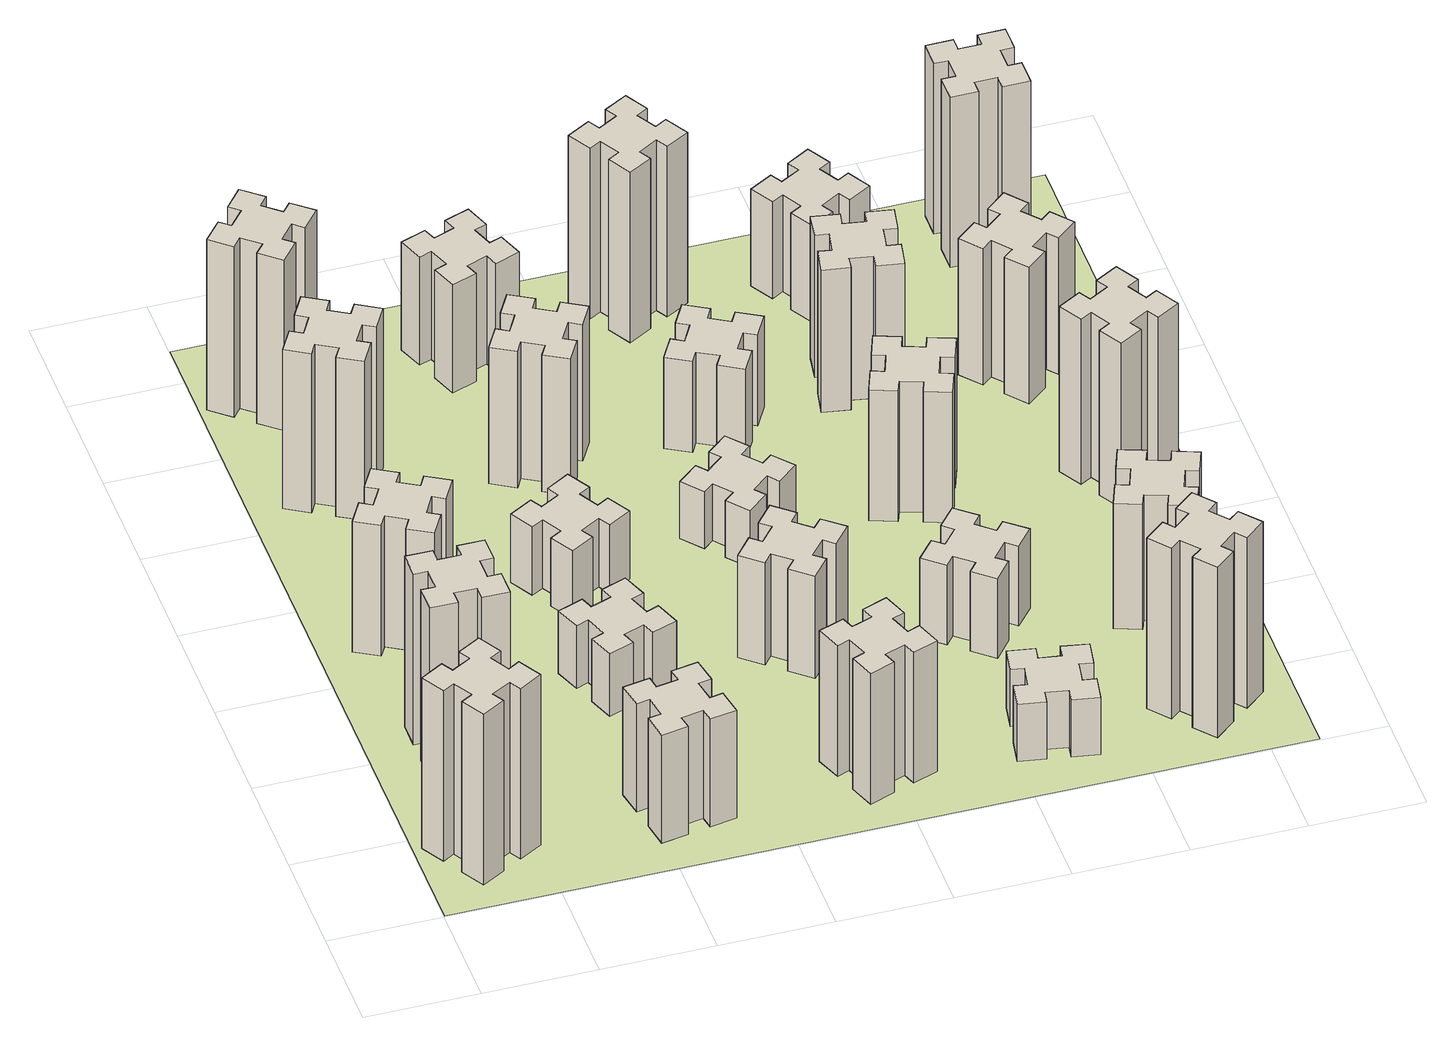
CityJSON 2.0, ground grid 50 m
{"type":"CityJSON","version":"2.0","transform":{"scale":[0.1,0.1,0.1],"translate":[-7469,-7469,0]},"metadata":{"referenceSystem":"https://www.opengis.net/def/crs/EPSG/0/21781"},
"CityObjects":{
"building1":{"type":"Building","attributes":{"class":"1000","function":"1000","usage":"1000","yearOfConstruction":2016,"roofType":"1000","measuredHeight":90,"storeysAboveGround":30,"storeysBelowGround":0},"geometry":[{"type":"Solid","lod":"1","boundaries":[[[[0,1,2,3,4,5,6,7,8,9,10,11,12,13,14,15,16,17,18,19]],[[17,16,20,21]],[[16,15,22,20]],[[15,14,23,22]],[[14,13,24,23]],[[13,12,25,24]],[[12,11,26,25]],[[11,10,27,26]],[[10,9,28,27]],[[9,8,29,28]],[[8,7,30,29]],[[7,6,31,30]],[[6,5,32,31]],[[5,4,33,32]],[[4,3,34,33]],[[3,2,35,34]],[[2,1,36,35]],[[1,0,37,36]],[[0,19,38,37]],[[19,18,39,38]],[[18,17,21,39]],[[24,25,26,27,28,29,30,31,32,33,34,35,36,37,38,39,21,20,22,23]]]]}]},
"building2":{"type":"Building","attributes":{"class":"1000","function":"1000","usage":"1000","yearOfConstruction":2016,"roofType":"1000","measuredHeight":90,"storeysAboveGround":30,"storeysBelowGround":0},"geometry":[{"type":"Solid","lod":"1","boundaries":[[[[40,41,42,43,44,45,46,47,48,49,50,51,52,53,54,55,56,57,58,59]],[[57,56,60,61]],[[56,55,62,60]],[[55,54,63,62]],[[54,53,64,63]],[[53,52,65,64]],[[52,51,66,65]],[[51,50,67,66]],[[50,49,68,67]],[[49,48,69,68]],[[48,47,70,69]],[[47,46,71,70]],[[46,45,72,71]],[[45,44,73,72]],[[44,43,74,73]],[[43,42,75,74]],[[42,41,76,75]],[[41,40,77,76]],[[40,59,78,77]],[[59,58,79,78]],[[58,57,61,79]],[[64,65,66,67,68,69,70,71,72,73,74,75,76,77,78,79,61,60,62,63]]]]}]},
"building3":{"type":"Building","attributes":{"class":"1000","function":"1000","usage":"1000","yearOfConstruction":2016,"roofType":"1000","measuredHeight":69,"storeysAboveGround":30,"storeysBelowGround":0},"geometry":[{"type":"Solid","lod":"1","boundaries":[[[[80,81,82,83,84,85,86,87,88,89,90,91,92,93,94,95,96,97,98,99]],[[97,96,100,101]],[[96,95,102,100]],[[95,94,103,102]],[[94,93,104,103]],[[93,92,105,104]],[[92,91,106,105]],[[91,90,107,106]],[[90,89,108,107]],[[89,88,109,108]],[[88,87,110,109]],[[87,86,111,110]],[[86,85,112,111]],[[85,84,113,112]],[[84,83,114,113]],[[83,82,115,114]],[[82,81,116,115]],[[81,80,117,116]],[[80,99,118,117]],[[99,98,119,118]],[[98,97,101,119]],[[104,105,106,107,108,109,110,111,112,113,114,115,116,117,118,119,101,100,102,103]]]]}]},
"building4":{"type":"Building","attributes":{"class":"1000","function":"1000","usage":"1000","yearOfConstruction":2016,"roofType":"1000","measuredHeight":84,"storeysAboveGround":30,"storeysBelowGround":0},"geometry":[{"type":"Solid","lod":"1","boundaries":[[[[120,121,122,123,124,125,126,127,128,129,130,131,132,133,134,135,136,137,138,139]],[[137,136,140,141]],[[136,135,142,140]],[[135,134,143,142]],[[134,133,144,143]],[[133,132,145,144]],[[132,131,146,145]],[[131,130,147,146]],[[130,129,148,147]],[[129,128,149,148]],[[128,127,150,149]],[[127,126,151,150]],[[126,125,152,151]],[[125,124,153,152]],[[124,123,154,153]],[[123,122,155,154]],[[122,121,156,155]],[[121,120,157,156]],[[120,139,158,157]],[[139,138,159,158]],[[138,137,141,159]],[[144,145,146,147,148,149,150,151,152,153,154,155,156,157,158,159,141,140,142,143]]]]}]},
"building5":{"type":"Building","attributes":{"class":"1000","function":"1000","usage":"1000","yearOfConstruction":2016,"roofType":"1000","measuredHeight":57,"storeysAboveGround":30,"storeysBelowGround":0},"geometry":[{"type":"Solid","lod":"1","boundaries":[[[[160,161,162,163,164,165,166,167,168,169,170,171,172,173,174,175,176,177,178,179]],[[177,176,180,181]],[[176,175,182,180]],[[175,174,183,182]],[[174,173,184,183]],[[173,172,185,184]],[[172,171,186,185]],[[171,170,187,186]],[[170,169,188,187]],[[169,168,189,188]],[[168,167,190,189]],[[167,166,191,190]],[[166,165,192,191]],[[165,164,193,192]],[[164,163,194,193]],[[163,162,195,194]],[[162,161,196,195]],[[161,160,197,196]],[[160,179,198,197]],[[179,178,199,198]],[[178,177,181,199]],[[184,185,186,187,188,189,190,191,192,193,194,195,196,197,198,199,181,180,182,183]]]]}]},
"building6":{"type":"Building","attributes":{"class":"1000","function":"1000","usage":"1000","yearOfConstruction":2016,"roofType":"1000","measuredHeight":90,"storeysAboveGround":30,"storeysBelowGround":0},"geometry":[{"type":"Solid","lod":"1","boundaries":[[[[200,201,202,203,204,205,206,207,208,209,210,211,212,213,214,215,216,217,218,219]],[[217,216,220,221]],[[216,215,222,220]],[[215,214,223,222]],[[214,213,224,223]],[[213,212,225,224]],[[212,211,226,225]],[[211,210,227,226]],[[210,209,228,227]],[[209,208,229,228]],[[208,207,230,229]],[[207,206,231,230]],[[206,205,232,231]],[[205,204,233,232]],[[204,203,234,233]],[[203,202,235,234]],[[202,201,236,235]],[[201,200,237,236]],[[200,219,238,237]],[[219,218,239,238]],[[218,217,221,239]],[[224,225,226,227,228,229,230,231,232,233,234,235,236,237,238,239,221,220,222,223]]]]}]},
"building7":{"type":"Building","attributes":{"class":"1000","function":"1000","usage":"1000","yearOfConstruction":2016,"roofType":"1000","measuredHeight":33,"storeysAboveGround":30,"storeysBelowGround":0},"geometry":[{"type":"Solid","lod":"1","boundaries":[[[[240,241,242,243,244,245,246,247,248,249,250,251,252,253,254,255,256,257,258,259]],[[257,256,260,261]],[[256,255,262,260]],[[255,254,263,262]],[[254,253,264,263]],[[253,252,265,264]],[[252,251,266,265]],[[251,250,267,266]],[[250,249,268,267]],[[249,248,269,268]],[[248,247,270,269]],[[247,246,271,270]],[[246,245,272,271]],[[245,244,273,272]],[[244,243,274,273]],[[243,242,275,274]],[[242,241,276,275]],[[241,240,277,276]],[[240,259,278,277]],[[259,258,279,278]],[[258,257,261,279]],[[264,265,266,267,268,269,270,271,272,273,274,275,276,277,278,279,261,260,262,263]]]]}]},
"building8":{"type":"Building","attributes":{"class":"1000","function":"1000","usage":"1000","yearOfConstruction":2016,"roofType":"1000","measuredHeight":36,"storeysAboveGround":30,"storeysBelowGround":0},"geometry":[{"type":"Solid","lod":"1","boundaries":[[[[280,281,282,283,284,285,286,287,288,289,290,291,292,293,294,295,296,297,298,299]],[[297,296,300,301]],[[296,295,302,300]],[[295,294,303,302]],[[294,293,304,303]],[[293,292,305,304]],[[292,291,306,305]],[[291,290,307,306]],[[290,289,308,307]],[[289,288,309,308]],[[288,287,310,309]],[[287,286,311,310]],[[286,285,312,311]],[[285,284,313,312]],[[284,283,314,313]],[[283,282,315,314]],[[282,281,316,315]],[[281,280,317,316]],[[280,299,318,317]],[[299,298,319,318]],[[298,297,301,319]],[[304,305,306,307,308,309,310,311,312,313,314,315,316,317,318,319,301,300,302,303]]]]}]},
"building9":{"type":"Building","attributes":{"class":"1000","function":"1000","usage":"1000","yearOfConstruction":2016,"roofType":"1000","measuredHeight":72,"storeysAboveGround":30,"storeysBelowGround":0},"geometry":[{"type":"Solid","lod":"1","boundaries":[[[[320,321,322,323,324,325,326,327,328,329,330,331,332,333,334,335,336,337,338,339]],[[337,336,340,341]],[[336,335,342,340]],[[335,334,343,342]],[[334,333,344,343]],[[333,332,345,344]],[[332,331,346,345]],[[331,330,347,346]],[[330,329,348,347]],[[329,328,349,348]],[[328,327,350,349]],[[327,326,351,350]],[[326,325,352,351]],[[325,324,353,352]],[[324,323,354,353]],[[323,322,355,354]],[[322,321,356,355]],[[321,320,357,356]],[[320,339,358,357]],[[339,338,359,358]],[[338,337,341,359]],[[344,345,346,347,348,349,350,351,352,353,354,355,356,357,358,359,341,340,342,343]]]]}]},
"building10":{"type":"Building","attributes":{"class":"1000","function":"1000","usage":"1000","yearOfConstruction":2016,"roofType":"1000","measuredHeight":69,"storeysAboveGround":30,"storeysBelowGround":0},"geometry":[{"type":"Solid","lod":"1","boundaries":[[[[360,361,362,363,364,365,366,367,368,369,370,371,372,373,374,375,376,377,378,379]],[[377,376,380,381]],[[376,375,382,380]],[[375,374,383,382]],[[374,373,384,383]],[[373,372,385,384]],[[372,371,386,385]],[[371,370,387,386]],[[370,369,388,387]],[[369,368,389,388]],[[368,367,390,389]],[[367,366,391,390]],[[366,365,392,391]],[[365,364,393,392]],[[364,363,394,393]],[[363,362,395,394]],[[362,361,396,395]],[[361,360,397,396]],[[360,379,398,397]],[[379,378,399,398]],[[378,377,381,399]],[[384,385,386,387,388,389,390,391,392,393,394,395,396,397,398,399,381,380,382,383]]]]}]},
"building11":{"type":"Building","attributes":{"class":"1000","function":"1000","usage":"1000","yearOfConstruction":2016,"roofType":"1000","measuredHeight":57,"storeysAboveGround":30,"storeysBelowGround":0},"geometry":[{"type":"Solid","lod":"1","boundaries":[[[[400,401,402,403,404,405,406,407,408,409,410,411,412,413,414,415,416,417,418,419]],[[417,416,420,421]],[[416,415,422,420]],[[415,414,423,422]],[[414,413,424,423]],[[413,412,425,424]],[[412,411,426,425]],[[411,410,427,426]],[[410,409,428,427]],[[409,408,429,428]],[[408,407,430,429]],[[407,406,431,430]],[[406,405,432,431]],[[405,404,433,432]],[[404,403,434,433]],[[403,402,435,434]],[[402,401,436,435]],[[401,400,437,436]],[[400,419,438,437]],[[419,418,439,438]],[[418,417,421,439]],[[424,425,426,427,428,429,430,431,432,433,434,435,436,437,438,439,421,420,422,423]]]]}]},
"building12":{"type":"Building","attributes":{"class":"1000","function":"1000","usage":"1000","yearOfConstruction":2016,"roofType":"1000","measuredHeight":54,"storeysAboveGround":30,"storeysBelowGround":0},"geometry":[{"type":"Solid","lod":"1","boundaries":[[[[440,441,442,443,444,445,446,447,448,449,450,451,452,453,454,455,456,457,458,459]],[[457,456,460,461]],[[456,455,462,460]],[[455,454,463,462]],[[454,453,464,463]],[[453,452,465,464]],[[452,451,466,465]],[[451,450,467,466]],[[450,449,468,467]],[[449,448,469,468]],[[448,447,470,469]],[[447,446,471,470]],[[446,445,472,471]],[[445,444,473,472]],[[444,443,474,473]],[[443,442,475,474]],[[442,441,476,475]],[[441,440,477,476]],[[440,459,478,477]],[[459,458,479,478]],[[458,457,461,479]],[[464,465,466,467,468,469,470,471,472,473,474,475,476,477,478,479,461,460,462,463]]]]}]},
"building13":{"type":"Building","attributes":{"class":"1000","function":"1000","usage":"1000","yearOfConstruction":2016,"roofType":"1000","measuredHeight":30,"storeysAboveGround":30,"storeysBelowGround":0},"geometry":[{"type":"Solid","lod":"1","boundaries":[[[[480,481,482,483,484,485,486,487,488,489,490,491,492,493,494,495,496,497,498,499]],[[497,496,500,501]],[[496,495,502,500]],[[495,494,503,502]],[[494,493,504,503]],[[493,492,505,504]],[[492,491,506,505]],[[491,490,507,506]],[[490,489,508,507]],[[489,488,509,508]],[[488,487,510,509]],[[487,486,511,510]],[[486,485,512,511]],[[485,484,513,512]],[[484,483,514,513]],[[483,482,515,514]],[[482,481,516,515]],[[481,480,517,516]],[[480,499,518,517]],[[499,498,519,518]],[[498,497,501,519]],[[504,505,506,507,508,509,510,511,512,513,514,515,516,517,518,519,501,500,502,503]]]]}]},
"building14":{"type":"Building","attributes":{"class":"1000","function":"1000","usage":"1000","yearOfConstruction":2016,"roofType":"1000","measuredHeight":48,"storeysAboveGround":30,"storeysBelowGround":0},"geometry":[{"type":"Solid","lod":"1","boundaries":[[[[520,521,522,523,524,525,526,527,528,529,530,531,532,533,534,535,536,537,538,539]],[[537,536,540,541]],[[536,535,542,540]],[[535,534,543,542]],[[534,533,544,543]],[[533,532,545,544]],[[532,531,546,545]],[[531,530,547,546]],[[530,529,548,547]],[[529,528,549,548]],[[528,527,550,549]],[[527,526,551,550]],[[526,525,552,551]],[[525,524,553,552]],[[524,523,554,553]],[[523,522,555,554]],[[522,521,556,555]],[[521,520,557,556]],[[520,539,558,557]],[[539,538,559,558]],[[538,537,541,559]],[[544,545,546,547,548,549,550,551,552,553,554,555,556,557,558,559,541,540,542,543]]]]}]},
"building15":{"type":"Building","attributes":{"class":"1000","function":"1000","usage":"1000","yearOfConstruction":2016,"roofType":"1000","measuredHeight":30,"storeysAboveGround":30,"storeysBelowGround":0},"geometry":[{"type":"Solid","lod":"1","boundaries":[[[[560,561,562,563,564,565,566,567,568,569,570,571,572,573,574,575,576,577,578,579]],[[577,576,580,581]],[[576,575,582,580]],[[575,574,583,582]],[[574,573,584,583]],[[573,572,585,584]],[[572,571,586,585]],[[571,570,587,586]],[[570,569,588,587]],[[569,568,589,588]],[[568,567,590,589]],[[567,566,591,590]],[[566,565,592,591]],[[565,564,593,592]],[[564,563,594,593]],[[563,562,595,594]],[[562,561,596,595]],[[561,560,597,596]],[[560,579,598,597]],[[579,578,599,598]],[[578,577,581,599]],[[584,585,586,587,588,589,590,591,592,593,594,595,596,597,598,599,581,580,582,583]]]]}]},
"building16":{"type":"Building","attributes":{"class":"1000","function":"1000","usage":"1000","yearOfConstruction":2016,"roofType":"1000","measuredHeight":90,"storeysAboveGround":30,"storeysBelowGround":0},"geometry":[{"type":"Solid","lod":"1","boundaries":[[[[600,601,602,603,604,605,606,607,608,609,610,611,612,613,614,615,616,617,618,619]],[[617,616,620,621]],[[616,615,622,620]],[[615,614,623,622]],[[614,613,624,623]],[[613,612,625,624]],[[612,611,626,625]],[[611,610,627,626]],[[610,609,628,627]],[[609,608,629,628]],[[608,607,630,629]],[[607,606,631,630]],[[606,605,632,631]],[[605,604,633,632]],[[604,603,634,633]],[[603,602,635,634]],[[602,601,636,635]],[[601,600,637,636]],[[600,619,638,637]],[[619,618,639,638]],[[618,617,621,639]],[[624,625,626,627,628,629,630,631,632,633,634,635,636,637,638,639,621,620,622,623]]]]}]},
"building17":{"type":"Building","attributes":{"class":"1000","function":"1000","usage":"1000","yearOfConstruction":2016,"roofType":"1000","measuredHeight":42,"storeysAboveGround":30,"storeysBelowGround":0},"geometry":[{"type":"Solid","lod":"1","boundaries":[[[[640,641,642,643,644,645,646,647,648,649,650,651,652,653,654,655,656,657,658,659]],[[657,656,660,661]],[[656,655,662,660]],[[655,654,663,662]],[[654,653,664,663]],[[653,652,665,664]],[[652,651,666,665]],[[651,650,667,666]],[[650,649,668,667]],[[649,648,669,668]],[[648,647,670,669]],[[647,646,671,670]],[[646,645,672,671]],[[645,644,673,672]],[[644,643,674,673]],[[643,642,675,674]],[[642,641,676,675]],[[641,640,677,676]],[[640,659,678,677]],[[659,658,679,678]],[[658,657,661,679]],[[664,665,666,667,668,669,670,671,672,673,674,675,676,677,678,679,661,660,662,663]]]]}]},
"building18":{"type":"Building","attributes":{"class":"1000","function":"1000","usage":"1000","yearOfConstruction":2016,"roofType":"1000","measuredHeight":69,"storeysAboveGround":30,"storeysBelowGround":0},"geometry":[{"type":"Solid","lod":"1","boundaries":[[[[680,681,682,683,684,685,686,687,688,689,690,691,692,693,694,695,696,697,698,699]],[[697,696,700,701]],[[696,695,702,700]],[[695,694,703,702]],[[694,693,704,703]],[[693,692,705,704]],[[692,691,706,705]],[[691,690,707,706]],[[690,689,708,707]],[[689,688,709,708]],[[688,687,710,709]],[[687,686,711,710]],[[686,685,712,711]],[[685,684,713,712]],[[684,683,714,713]],[[683,682,715,714]],[[682,681,716,715]],[[681,680,717,716]],[[680,699,718,717]],[[699,698,719,718]],[[698,697,701,719]],[[704,705,706,707,708,709,710,711,712,713,714,715,716,717,718,719,701,700,702,703]]]]}]},
"building19":{"type":"Building","attributes":{"class":"1000","function":"1000","usage":"1000","yearOfConstruction":2016,"roofType":"1000","measuredHeight":75,"storeysAboveGround":30,"storeysBelowGround":0},"geometry":[{"type":"Solid","lod":"1","boundaries":[[[[720,721,722,723,724,725,726,727,728,729,730,731,732,733,734,735,736,737,738,739]],[[737,736,740,741]],[[736,735,742,740]],[[735,734,743,742]],[[734,733,744,743]],[[733,732,745,744]],[[732,731,746,745]],[[731,730,747,746]],[[730,729,748,747]],[[729,728,749,748]],[[728,727,750,749]],[[727,726,751,750]],[[726,725,752,751]],[[725,724,753,752]],[[724,723,754,753]],[[723,722,755,754]],[[722,721,756,755]],[[721,720,757,756]],[[720,739,758,757]],[[739,738,759,758]],[[738,737,741,759]],[[744,745,746,747,748,749,750,751,752,753,754,755,756,757,758,759,741,740,742,743]]]]}]},
"building20":{"type":"Building","attributes":{"class":"1000","function":"1000","usage":"1000","yearOfConstruction":2016,"roofType":"1000","measuredHeight":90,"storeysAboveGround":30,"storeysBelowGround":0},"geometry":[{"type":"Solid","lod":"1","boundaries":[[[[760,761,762,763,764,765,766,767,768,769,770,771,772,773,774,775,776,777,778,779]],[[777,776,780,781]],[[776,775,782,780]],[[775,774,783,782]],[[774,773,784,783]],[[773,772,785,784]],[[772,771,786,785]],[[771,770,787,786]],[[770,769,788,787]],[[769,768,789,788]],[[768,767,790,789]],[[767,766,791,790]],[[766,765,792,791]],[[765,764,793,792]],[[764,763,794,793]],[[763,762,795,794]],[[762,761,796,795]],[[761,760,797,796]],[[760,779,798,797]],[[779,778,799,798]],[[778,777,781,799]],[[784,785,786,787,788,789,790,791,792,793,794,795,796,797,798,799,781,780,782,783]]]]}]},
"building21":{"type":"Building","attributes":{"class":"1000","function":"1000","usage":"1000","yearOfConstruction":2016,"roofType":"1000","measuredHeight":51,"storeysAboveGround":30,"storeysBelowGround":0},"geometry":[{"type":"Solid","lod":"1","boundaries":[[[[800,801,802,803,804,805,806,807,808,809,810,811,812,813,814,815,816,817,818,819]],[[817,816,820,821]],[[816,815,822,820]],[[815,814,823,822]],[[814,813,824,823]],[[813,812,825,824]],[[812,811,826,825]],[[811,810,827,826]],[[810,809,828,827]],[[809,808,829,828]],[[808,807,830,829]],[[807,806,831,830]],[[806,805,832,831]],[[805,804,833,832]],[[804,803,834,833]],[[803,802,835,834]],[[802,801,836,835]],[[801,800,837,836]],[[800,819,838,837]],[[819,818,839,838]],[[818,817,821,839]],[[824,825,826,827,828,829,830,831,832,833,834,835,836,837,838,839,821,820,822,823]]]]}]},
"building22":{"type":"Building","attributes":{"class":"1000","function":"1000","usage":"1000","yearOfConstruction":2016,"roofType":"1000","measuredHeight":66,"storeysAboveGround":30,"storeysBelowGround":0},"geometry":[{"type":"Solid","lod":"1","boundaries":[[[[840,841,842,843,844,845,846,847,848,849,850,851,852,853,854,855,856,857,858,859]],[[857,856,860,861]],[[856,855,862,860]],[[855,854,863,862]],[[854,853,864,863]],[[853,852,865,864]],[[852,851,866,865]],[[851,850,867,866]],[[850,849,868,867]],[[849,848,869,868]],[[848,847,870,869]],[[847,846,871,870]],[[846,845,872,871]],[[845,844,873,872]],[[844,843,874,873]],[[843,842,875,874]],[[842,841,876,875]],[[841,840,877,876]],[[840,859,878,877]],[[859,858,879,878]],[[858,857,861,879]],[[864,865,866,867,868,869,870,871,872,873,874,875,876,877,878,879,861,860,862,863]]]]}]},
"building23":{"type":"Building","attributes":{"class":"1000","function":"1000","usage":"1000","yearOfConstruction":2016,"roofType":"1000","measuredHeight":87,"storeysAboveGround":30,"storeysBelowGround":0},"geometry":[{"type":"Solid","lod":"1","boundaries":[[[[880,881,882,883,884,885,886,887,888,889,890,891,892,893,894,895,896,897,898,899]],[[897,896,900,901]],[[896,895,902,900]],[[895,894,903,902]],[[894,893,904,903]],[[893,892,905,904]],[[892,891,906,905]],[[891,890,907,906]],[[890,889,908,907]],[[889,888,909,908]],[[888,887,910,909]],[[887,886,911,910]],[[886,885,912,911]],[[885,884,913,912]],[[884,883,914,913]],[[883,882,915,914]],[[882,881,916,915]],[[881,880,917,916]],[[880,899,918,917]],[[899,898,919,918]],[[898,897,901,919]],[[904,905,906,907,908,909,910,911,912,913,914,915,916,917,918,919,901,900,902,903]]]]}]},
"building24":{"type":"Building","attributes":{"class":"1000","function":"1000","usage":"1000","yearOfConstruction":2016,"roofType":"1000","measuredHeight":72,"storeysAboveGround":30,"storeysBelowGround":0},"geometry":[{"type":"Solid","lod":"1","boundaries":[[[[920,921,922,923,924,925,926,927,928,929,930,931,932,933,934,935,936,937,938,939]],[[937,936,940,941]],[[936,935,942,940]],[[935,934,943,942]],[[934,933,944,943]],[[933,932,945,944]],[[932,931,946,945]],[[931,930,947,946]],[[930,929,948,947]],[[929,928,949,948]],[[928,927,950,949]],[[927,926,951,950]],[[926,925,952,951]],[[925,924,953,952]],[[924,923,954,953]],[[923,922,955,954]],[[922,921,956,955]],[[921,920,957,956]],[[920,939,958,957]],[[939,938,959,958]],[[938,937,941,959]],[[944,945,946,947,948,949,950,951,952,953,954,955,956,957,958,959,941,940,942,943]]]]}]},
"building25":{"type":"Building","attributes":{"class":"1000","function":"1000","usage":"1000","yearOfConstruction":2016,"roofType":"1000","measuredHeight":90,"storeysAboveGround":30,"storeysBelowGround":0},"geometry":[{"type":"Solid","lod":"1","boundaries":[[[[960,961,962,963,964,965,966,967,968,969,970,971,972,973,974,975,976,977,978,979]],[[977,976,980,981]],[[976,975,982,980]],[[975,974,983,982]],[[974,973,984,983]],[[973,972,985,984]],[[972,971,986,985]],[[971,970,987,986]],[[970,969,988,987]],[[969,968,989,988]],[[968,967,990,989]],[[967,966,991,990]],[[966,965,992,991]],[[965,964,993,992]],[[964,963,994,993]],[[963,962,995,994]],[[962,961,996,995]],[[961,960,997,996]],[[960,979,998,997]],[[979,978,999,998]],[[978,977,981,999]],[[984,985,986,987,988,989,990,991,992,993,994,995,996,997,998,999,981,980,982,983]]]]}]},
"landuse1":{"type":"LandUse","attributes":{"name":"plot1","function":"1010"},"geometry":[{"type":"MultiSurface","lod":"1","boundaries":[[[1000,1001,1002,1003]]]}]}
},
"vertices":[
[155,364,0],[205,277,0],[153,247,0],[213,143,0],[317,203,0],[287,255,0],[374,305,0],[404,253,0],[508,313,0],[448,417,0],[396,387,0],[346,474,0],[398,504,0],[338,608,0],[234,548,0],[264,496,0],[177,446,0],[147,498,0],[43,438,0],[103,334,0],[177,446,900],[147,498,900],[264,496,900],[234,548,900],[338,608,900],[398,504,900],[346,474,900],[396,387,900],[448,417,900],[508,313,900],[404,253,900],[374,305,900],[287,255,900],[317,203,900],[213,143,900],[153,247,900],[205,277,900],[155,364,900],[103,334,900],[43,438,900],
[265,1065,0],[265,965,0],[205,965,0],[205,845,0],[325,845,0],[325,905,0],[425,905,0],[425,845,0],[545,845,0],[545,965,0],[485,965,0],[485,1065,0],[545,1065,0],[545,1185,0],[425,1185,0],[425,1125,0],[325,1125,0],[325,1185,0],[205,1185,0],[205,1065,0],[325,1125,900],[325,1185,900],[425,1125,900],[425,1185,900],[545,1185,900],[545,1065,900],[485,1065,900],[485,965,900],[545,965,900],[545,845,900],[425,845,900],[425,905,900],[325,905,900],[325,845,900],[205,845,900],[205,965,900],[265,965,900],[265,1065,900],[205,1065,900],[205,1185,900],
[474,1826,0],[387,1876,0],[417,1928,0],[313,1988,0],[253,1884,0],[305,1854,0],[255,1767,0],[203,1797,0],[143,1693,0],[247,1633,0],[277,1685,0],[364,1635,0],[334,1583,0],[438,1523,0],[498,1627,0],[446,1657,0],[496,1744,0],[548,1714,0],[608,1818,0],[504,1878,0],[496,1744,690],[548,1714,690],[446,1657,690],[498,1627,690],[438,1523,690],[334,1583,690],[364,1635,690],[277,1685,690],[247,1633,690],[143,1693,690],[203,1797,690],[255,1767,690],[305,1854,690],[253,1884,690],[313,1988,690],[417,1928,690],[387,1876,690],[474,1826,690],[504,1878,690],[608,1818,690],
[446,2597,0],[496,2684,0],[548,2654,0],[608,2758,0],[504,2818,0],[474,2766,0],[387,2816,0],[417,2868,0],[313,2928,0],[253,2824,0],[305,2794,0],[255,2707,0],[203,2737,0],[143,2633,0],[247,2573,0],[277,2625,0],[364,2575,0],[334,2523,0],[438,2463,0],[498,2567,0],[364,2575,840],[334,2523,840],[277,2625,840],[247,2573,840],[143,2633,840],[203,2737,840],[255,2707,840],[305,2794,840],[253,2824,840],[313,2928,840],[417,2868,840],[387,2816,840],[474,2766,840],[504,2818,840],[608,2758,840],[548,2654,840],[496,2684,840],[446,2597,840],[498,2567,840],[438,2463,840],
[1085,258,0],[1184,276,0],[1194,217,0],[1312,237,0],[1291,356,0],[1232,345,0],[1215,444,0],[1274,454,0],[1253,572,0],[1135,551,0],[1145,492,0],[1047,475,0],[1037,534,0],[918,513,0],[939,395,0],[998,405,0],[1016,307,0],[957,297,0],[977,178,0],[1096,199,0],[1016,307,570],[957,297,570],[998,405,570],[939,395,570],[918,513,570],[1037,534,570],[1047,475,570],[1145,492,570],[1135,551,570],[1253,572,570],[1274,454,570],[1215,444,570],[1232,345,570],[1291,356,570],[1312,237,570],[1194,217,570],[1184,276,570],[1085,258,570],[1096,199,570],[977,178,570],
[384,3387,0],[308,3452,0],[346,3498,0],[254,3575,0],[177,3483,0],[223,3444,0],[159,3368,0],[113,3406,0],[36,3314,0],[128,3237,0],[166,3283,0],[243,3219,0],[204,3173,0],[296,3096,0],[373,3188,0],[327,3226,0],[392,3303,0],[438,3264,0],[515,3356,0],[423,3433,0],[392,3303,900],[438,3264,900],[327,3226,900],[373,3188,900],[296,3096,900],[204,3173,900],[243,3219,900],[166,3283,900],[128,3237,900],[36,3314,900],[113,3406,900],[159,3368,900],[223,3444,900],[177,3483,900],[254,3575,900],[346,3498,900],[308,3452,900],[384,3387,900],[423,3433,900],[515,3356,900],
[1125,1336,0],[1031,1302,0],[1010,1358,0],[897,1317,0],[939,1204,0],[995,1225,0],[1029,1131,0],[973,1110,0],[1014,997,0],[1127,1039,0],[1106,1095,0],[1200,1129,0],[1220,1073,0],[1333,1114,0],[1292,1227,0],[1236,1206,0],[1202,1300,0],[1258,1320,0],[1217,1433,0],[1104,1392,0],[1202,1300,330],[1258,1320,330],[1236,1206,330],[1292,1227,330],[1333,1114,330],[1220,1073,330],[1200,1129,330],[1106,1095,330],[1127,1039,330],[1014,997,330],[973,1110,330],[1029,1131,330],[995,1225,330],[939,1204,330],[897,1317,330],[1010,1358,330],[1031,1302,330],[1125,1336,330],[1104,1392,330],[1217,1433,330],
[1236,1867,0],[1186,1954,0],[1238,1984,0],[1178,2088,0],[1074,2028,0],[1104,1976,0],[1017,1926,0],[987,1978,0],[883,1918,0],[943,1814,0],[995,1844,0],[1045,1757,0],[993,1727,0],[1053,1623,0],[1157,1683,0],[1127,1735,0],[1214,1785,0],[1244,1733,0],[1348,1793,0],[1288,1897,0],[1214,1785,360],[1244,1733,360],[1127,1735,360],[1157,1683,360],[1053,1623,360],[993,1727,360],[1045,1757,360],[995,1844,360],[943,1814,360],[883,1918,360],[987,1978,360],[1017,1926,360],[1104,1976,360],[1074,2028,360],[1178,2088,360],[1238,1984,360],[1186,1954,360],[1236,1867,360],[1288,1897,360],[1348,1793,360],
[1314,2666,0],[1227,2716,0],[1257,2768,0],[1153,2828,0],[1093,2724,0],[1145,2694,0],[1095,2607,0],[1043,2637,0],[983,2533,0],[1087,2473,0],[1117,2525,0],[1204,2475,0],[1174,2423,0],[1278,2363,0],[1338,2467,0],[1286,2497,0],[1336,2584,0],[1388,2554,0],[1448,2658,0],[1344,2718,0],[1336,2584,720],[1388,2554,720],[1286,2497,720],[1338,2467,720],[1278,2363,720],[1174,2423,720],[1204,2475,720],[1117,2525,720],[1087,2473,720],[983,2533,720],[1043,2637,720],[1095,2607,720],[1145,2694,720],[1093,2724,720],[1153,2828,720],[1257,2768,720],[1227,2716,720],[1314,2666,720],[1344,2718,720],[1448,2658,720],
[1965,496,0],[1871,462,0],[1850,518,0],[1737,477,0],[1779,364,0],[1835,385,0],[1869,291,0],[1813,270,0],[1854,157,0],[1967,199,0],[1946,255,0],[2040,289,0],[2060,233,0],[2173,274,0],[2132,387,0],[2076,366,0],[2042,460,0],[2098,480,0],[2057,593,0],[1944,552,0],[2042,460,690],[2098,480,690],[2076,366,690],[2132,387,690],[2173,274,690],[2060,233,690],[2040,289,690],[1946,255,690],[1967,199,690],[1854,157,690],[1813,270,690],[1869,291,690],[1835,385,690],[1779,364,690],[1737,477,690],[1850,518,690],[1871,462,690],[1965,496,690],[1944,552,690],[2057,593,690],
[1125,3456,0],[1031,3422,0],[1010,3478,0],[897,3437,0],[939,3324,0],[995,3345,0],[1029,3251,0],[973,3230,0],[1014,3117,0],[1127,3159,0],[1106,3215,0],[1200,3249,0],[1220,3193,0],[1333,3234,0],[1292,3347,0],[1236,3326,0],[1202,3420,0],[1258,3440,0],[1217,3553,0],[1104,3512,0],[1202,3420,570],[1258,3440,570],[1236,3326,570],[1292,3347,570],[1333,3234,570],[1220,3193,570],[1200,3249,570],[1106,3215,570],[1127,3159,570],[1014,3117,570],[973,3230,570],[1029,3251,570],[995,3345,570],[939,3324,570],[897,3437,570],[1010,3478,570],[1031,3422,570],[1125,3456,570],[1104,3512,570],[1217,3553,570],
[1746,1163,0],[1823,1099,0],[1784,1053,0],[1876,976,0],[1953,1068,0],[1907,1106,0],[1972,1183,0],[2018,1144,0],[2095,1236,0],[2003,1313,0],[1964,1267,0],[1888,1332,0],[1926,1378,0],[1834,1455,0],[1757,1363,0],[1803,1324,0],[1739,1248,0],[1693,1286,0],[1616,1194,0],[1708,1117,0],[1739,1248,540],[1693,1286,540],[1803,1324,540],[1757,1363,540],[1834,1455,540],[1926,1378,540],[1888,1332,540],[1964,1267,540],[2003,1313,540],[2095,1236,540],[2018,1144,540],[1972,1183,540],[1907,1106,540],[1953,1068,540],[1876,976,540],[1784,1053,540],[1823,1099,540],[1746,1163,540],[1708,1117,540],[1616,1194,540],
[1972,1988,0],[1907,2064,0],[1953,2103,0],[1876,2195,0],[1784,2118,0],[1823,2072,0],[1746,2007,0],[1708,2053,0],[1616,1976,0],[1693,1884,0],[1739,1923,0],[1803,1846,0],[1757,1808,0],[1834,1716,0],[1926,1793,0],[1888,1839,0],[1964,1903,0],[2003,1857,0],[2095,1934,0],[2018,2026,0],[1964,1903,300],[2003,1857,300],[1888,1839,300],[1926,1793,300],[1834,1716,300],[1757,1808,300],[1803,1846,300],[1739,1923,300],[1693,1884,300],[1616,1976,300],[1708,2053,300],[1746,2007,300],[1823,2072,300],[1784,2118,300],[1876,2195,300],[1953,2103,300],[1907,2064,300],[1972,1988,300],[2018,2026,300],[2095,1934,300],
[2026,2497,0],[2076,2584,0],[2128,2554,0],[2188,2658,0],[2084,2718,0],[2054,2666,0],[1967,2716,0],[1997,2768,0],[1893,2828,0],[1833,2724,0],[1885,2694,0],[1835,2607,0],[1783,2637,0],[1723,2533,0],[1827,2473,0],[1857,2525,0],[1944,2475,0],[1914,2423,0],[2018,2363,0],[2078,2467,0],[1944,2475,480],[1914,2423,480],[1857,2525,480],[1827,2473,480],[1723,2533,480],[1783,2637,480],[1835,2607,480],[1885,2694,480],[1833,2724,480],[1893,2828,480],[1997,2768,480],[1967,2716,480],[2054,2666,480],[2084,2718,480],[2188,2658,480],[2128,2554,480],[2076,2584,480],[2026,2497,480],[2078,2467,480],[2018,2363,480],
[2596,444,0],[2578,345,0],[2519,356,0],[2498,237,0],[2617,217,0],[2627,276,0],[2725,258,0],[2715,199,0],[2833,178,0],[2854,297,0],[2795,307,0],[2812,405,0],[2871,395,0],[2892,513,0],[2774,534,0],[2764,475,0],[2665,492,0],[2676,551,0],[2557,572,0],[2537,454,0],[2665,492,300],[2676,551,300],[2764,475,300],[2774,534,300],[2892,513,300],[2871,395,300],[2812,405,300],[2795,307,300],[2854,297,300],[2833,178,300],[2715,199,300],[2725,258,300],[2627,276,300],[2617,217,300],[2498,237,300],[2519,356,300],[2578,345,300],[2596,444,300],[2537,454,300],[2557,572,300],
[1844,3556,0],[1757,3506,0],[1727,3558,0],[1623,3498,0],[1683,3394,0],[1735,3424,0],[1785,3337,0],[1733,3307,0],[1793,3203,0],[1897,3263,0],[1867,3315,0],[1954,3365,0],[1984,3313,0],[2088,3373,0],[2028,3477,0],[1976,3447,0],[1926,3534,0],[1978,3564,0],[1918,3668,0],[1814,3608,0],[1926,3534,900],[1978,3564,900],[1976,3447,900],[2028,3477,900],[2088,3373,900],[1984,3313,900],[1954,3365,900],[1867,3315,900],[1897,3263,900],[1793,3203,900],[1733,3307,900],[1785,3337,900],[1735,3424,900],[1683,3394,900],[1623,3498,900],[1727,3558,900],[1757,3506,900],[1844,3556,900],[1814,3608,900],[1918,3668,900],
[2647,1006,0],[2712,1083,0],[2758,1044,0],[2835,1136,0],[2743,1213,0],[2704,1167,0],[2628,1232,0],[2666,1278,0],[2574,1355,0],[2497,1263,0],[2543,1224,0],[2479,1148,0],[2433,1186,0],[2356,1094,0],[2448,1017,0],[2486,1063,0],[2563,999,0],[2524,953,0],[2616,876,0],[2693,968,0],[2563,999,420],[2524,953,420],[2486,1063,420],[2448,1017,420],[2356,1094,420],[2433,1186,420],[2479,1148,420],[2543,1224,420],[2497,1263,420],[2574,1355,420],[2666,1278,420],[2628,1232,420],[2704,1167,420],[2743,1213,420],[2835,1136,420],[2758,1044,420],[2712,1083,420],[2647,1006,420],[2693,968,420],[2616,876,420],
[2682,1871,0],[2716,1965,0],[2772,1944,0],[2813,2057,0],[2700,2098,0],[2680,2042,0],[2586,2076,0],[2607,2132,0],[2494,2173,0],[2453,2060,0],[2509,2040,0],[2475,1946,0],[2419,1967,0],[2377,1854,0],[2490,1813,0],[2511,1869,0],[2605,1835,0],[2584,1779,0],[2697,1737,0],[2738,1850,0],[2605,1835,690],[2584,1779,690],[2511,1869,690],[2490,1813,690],[2377,1854,690],[2419,1967,690],[2475,1946,690],[2509,2040,690],[2453,2060,690],[2494,2173,690],[2607,2132,690],[2586,2076,690],[2680,2042,690],[2700,2098,690],[2813,2057,690],[2772,1944,690],[2716,1965,690],[2682,1871,690],[2738,1850,690],[2697,1737,690],
[2664,2795,0],[2565,2812,0],[2576,2871,0],[2457,2892,0],[2437,2774,0],[2496,2764,0],[2478,2665,0],[2419,2676,0],[2398,2557,0],[2517,2537,0],[2527,2596,0],[2625,2578,0],[2615,2519,0],[2733,2498,0],[2754,2617,0],[2695,2627,0],[2712,2725,0],[2771,2715,0],[2792,2833,0],[2674,2854,0],[2712,2725,750],[2771,2715,750],[2695,2627,750],[2754,2617,750],[2733,2498,750],[2615,2519,750],[2625,2578,750],[2527,2596,750],[2517,2537,750],[2398,2557,750],[2419,2676,750],[2478,2665,750],[2496,2764,750],[2437,2774,750],[2457,2892,750],[2576,2871,750],[2565,2812,750],[2664,2795,750],[2674,2854,750],[2792,2833,750],
[3368,259,0],[3444,323,0],[3483,277,0],[3575,354,0],[3498,446,0],[3452,408,0],[3387,484,0],[3433,523,0],[3356,615,0],[3264,538,0],[3303,492,0],[3226,427,0],[3188,473,0],[3096,396,0],[3173,304,0],[3219,343,0],[3283,266,0],[3237,228,0],[3314,136,0],[3406,213,0],[3283,266,900],[3237,228,900],[3219,343,900],[3173,304,900],[3096,396,900],[3188,473,900],[3226,427,900],[3303,492,900],[3264,538,900],[3356,615,900],[3433,523,900],[3387,484,900],[3452,408,900],[3498,446,900],[3575,354,900],[3483,277,900],[3444,323,900],[3368,259,900],[3406,213,900],[3314,136,900],
[2716,3347,0],[2666,3434,0],[2718,3464,0],[2658,3568,0],[2554,3508,0],[2584,3456,0],[2497,3406,0],[2467,3458,0],[2363,3398,0],[2423,3294,0],[2475,3324,0],[2525,3237,0],[2473,3207,0],[2533,3103,0],[2637,3163,0],[2607,3215,0],[2694,3265,0],[2724,3213,0],[2828,3273,0],[2768,3377,0],[2694,3265,510],[2724,3213,510],[2607,3215,510],[2637,3163,510],[2533,3103,510],[2473,3207,510],[2525,3237,510],[2475,3324,510],[2423,3294,510],[2363,3398,510],[2467,3458,510],[2497,3406,510],[2584,3456,510],[2554,3508,510],[2658,3568,510],[2718,3464,510],[2666,3434,510],[2716,3347,510],[2768,3377,510],[2828,3273,510],
[3251,929,0],[3345,895,0],[3324,839,0],[3437,797,0],[3478,910,0],[3422,931,0],[3456,1025,0],[3512,1004,0],[3553,1117,0],[3440,1158,0],[3420,1102,0],[3326,1136,0],[3347,1192,0],[3234,1233,0],[3193,1120,0],[3249,1100,0],[3215,1006,0],[3159,1027,0],[3117,914,0],[3230,873,0],[3215,1006,660],[3159,1027,660],[3249,1100,660],[3193,1120,660],[3234,1233,660],[3347,1192,660],[3326,1136,660],[3420,1102,660],[3440,1158,660],[3553,1117,660],[3512,1004,660],[3456,1025,660],[3422,931,660],[3478,910,660],[3437,797,660],[3324,839,660],[3345,895,660],[3251,929,660],[3230,873,660],[3117,914,660],
[3556,1867,0],[3506,1954,0],[3558,1984,0],[3498,2088,0],[3394,2028,0],[3424,1976,0],[3337,1926,0],[3307,1978,0],[3203,1918,0],[3263,1814,0],[3315,1844,0],[3365,1757,0],[3313,1727,0],[3373,1623,0],[3477,1683,0],[3447,1735,0],[3534,1785,0],[3564,1733,0],[3668,1793,0],[3608,1897,0],[3534,1785,870],[3564,1733,870],[3447,1735,870],[3477,1683,870],[3373,1623,870],[3313,1727,870],[3365,1757,870],[3315,1844,870],[3263,1814,870],[3203,1918,870],[3307,1978,870],[3337,1926,870],[3424,1976,870],[3394,2028,870],[3498,2088,870],[3558,1984,870],[3506,1954,870],[3556,1867,870],[3608,1897,870],[3668,1793,870],
[3119,2563,0],[3183,2486,0],[3137,2448,0],[3214,2356,0],[3306,2433,0],[3268,2479,0],[3344,2543,0],[3383,2497,0],[3475,2574,0],[3398,2666,0],[3352,2628,0],[3287,2704,0],[3333,2743,0],[3256,2835,0],[3164,2758,0],[3203,2712,0],[3126,2647,0],[3088,2693,0],[2996,2616,0],[3073,2524,0],[3126,2647,720],[3088,2693,720],[3203,2712,720],[3164,2758,720],[3256,2835,720],[3333,2743,720],[3287,2704,720],[3352,2628,720],[3398,2666,720],[3475,2574,720],[3383,2497,720],[3344,2543,720],[3268,2479,720],[3306,2433,720],[3214,2356,720],[3137,2448,720],[3183,2486,720],[3119,2563,720],[3073,2524,720],[2996,2616,720],
[3285,3325,0],[3385,3325,0],[3385,3265,0],[3505,3265,0],[3505,3385,0],[3445,3385,0],[3445,3485,0],[3505,3485,0],[3505,3605,0],[3385,3605,0],[3385,3545,0],[3285,3545,0],[3285,3605,0],[3165,3605,0],[3165,3485,0],[3225,3485,0],[3225,3385,0],[3165,3385,0],[3165,3265,0],[3285,3265,0],[3225,3385,900],[3165,3385,900],[3225,3485,900],[3165,3485,900],[3165,3605,900],[3285,3605,900],[3285,3545,900],[3385,3545,900],[3385,3605,900],[3505,3605,900],[3505,3485,900],[3445,3485,900],[3445,3385,900],[3505,3385,900],[3505,3265,900],[3385,3265,900],[3385,3325,900],[3285,3325,900],[3285,3265,900],[3165,3265,900],
[5,3705,0],[3705,3705,0],[3705,5,0],[5,5,0]
]}
